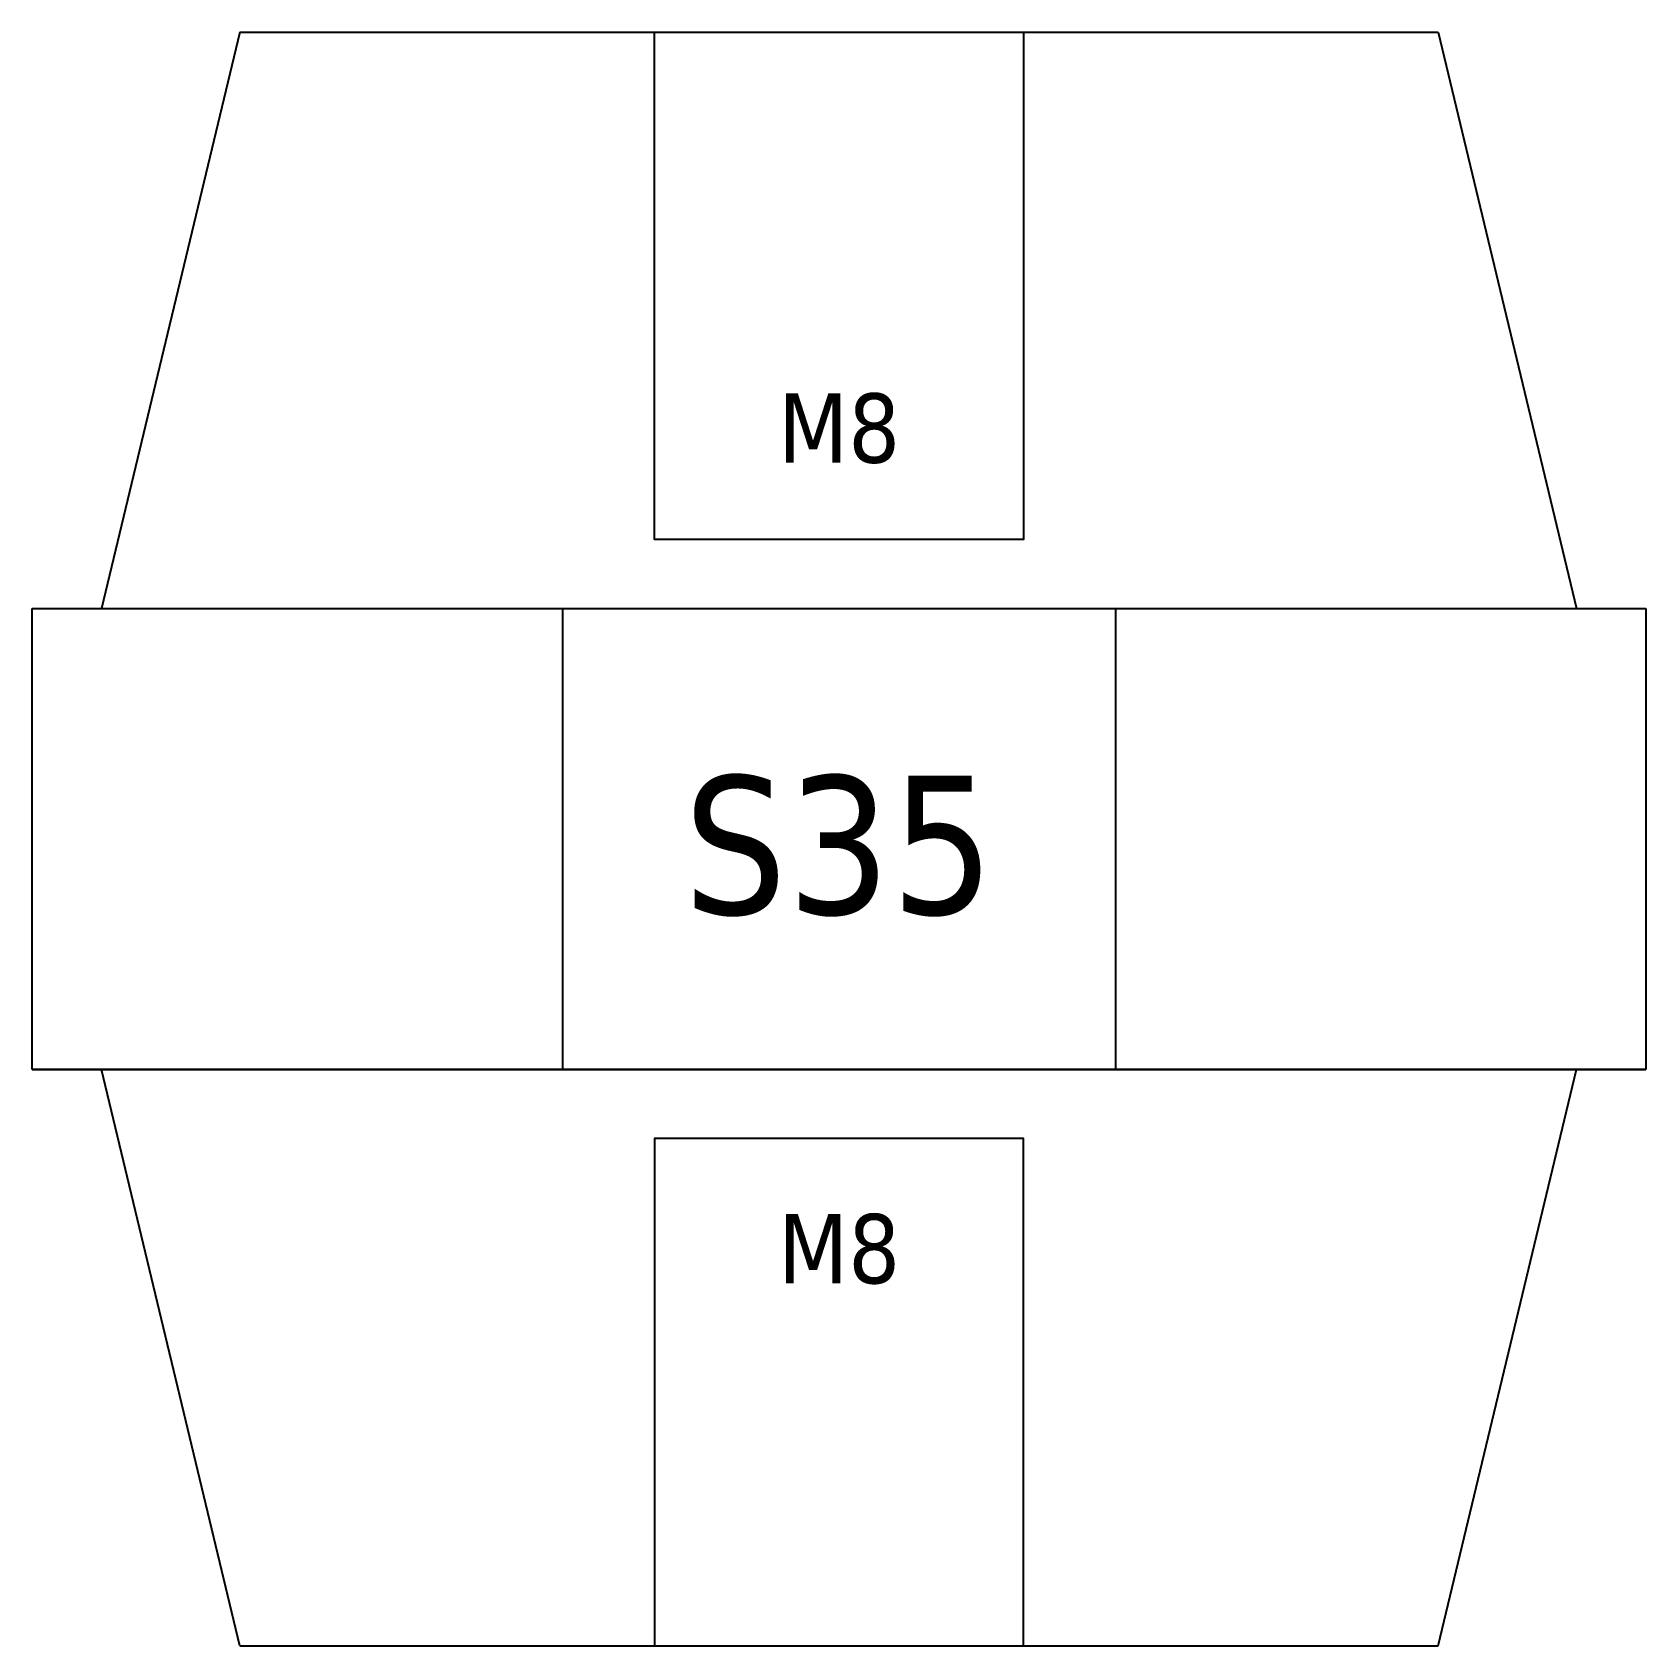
# Model space of a CAD drawing. Header units: inches. Extents: x 0 to 35, y 0 to 35.
import ezdxf

# ---------------------------------------------------------------- set-up
doc = ezdxf.new("R2010")
doc.units = ezdxf.units.IN

# ---------------------------------------------------------------- blocks, each defined once
blk = doc.blocks.new('su35-1')
at = {"color": 1}
for p, q in [((-13, 35), (-16, 22.5)), ((-13, 35), (13, 35)), ((13, 35), (16, 22.5)), ((-17.5, 12.5), (-17.5, 22.5)), ((-17.5, 22.5), (17.5, 22.5)), ((-16, 22.5), (16, 22.5)), ((-6, 22.5), (-6, 12.5)), ((6, 22.5), (6, 12.5)), ((17.5, 22.5), (17.5, 12.5)), ((-17.5, 12.5), (17.5, 12.5)), ((17.5, 12.5), (-17.5, 12.5)), ((-16, 12.5), (16, 12.5)), ((-13, 0), (-16, 12.5)), ((13, 0), (16, 12.5)), ((-13, 0), (13, 0))]:
    blk.add_line(p, q, dxfattribs=at)
for points in [[(-4, 35), (4, 35), (4, 24), (-4, 24)], [(-4, 0), (4, 0), (4, 11), (-4, 11)]]:
    blk.add_lwpolyline(points, close=True, dxfattribs=at)
at = {"color": 1, "width": 30.09782, "attachment_point": 5}
for s, insert, char_height in [('{\\fTahoma|b0|i0|c0|p34;M8}', (0, 26.401), 1.5), ('{\\fTahoma|b0|i0|c0|p34;S35}', (0, 17.342), 3), ('{\\fTahoma|b0|i0|c0|p34;M8}', (0, 8.599), 1.5)]:
    blk.add_mtext(s, dxfattribs=dict(at, insert=insert, char_height=char_height))

msp = doc.modelspace()

# ---------------------------------------------------------------- block references
msp.add_blockref('su35-1', (17.5, 0))

doc.saveas('drawing.dxf')
